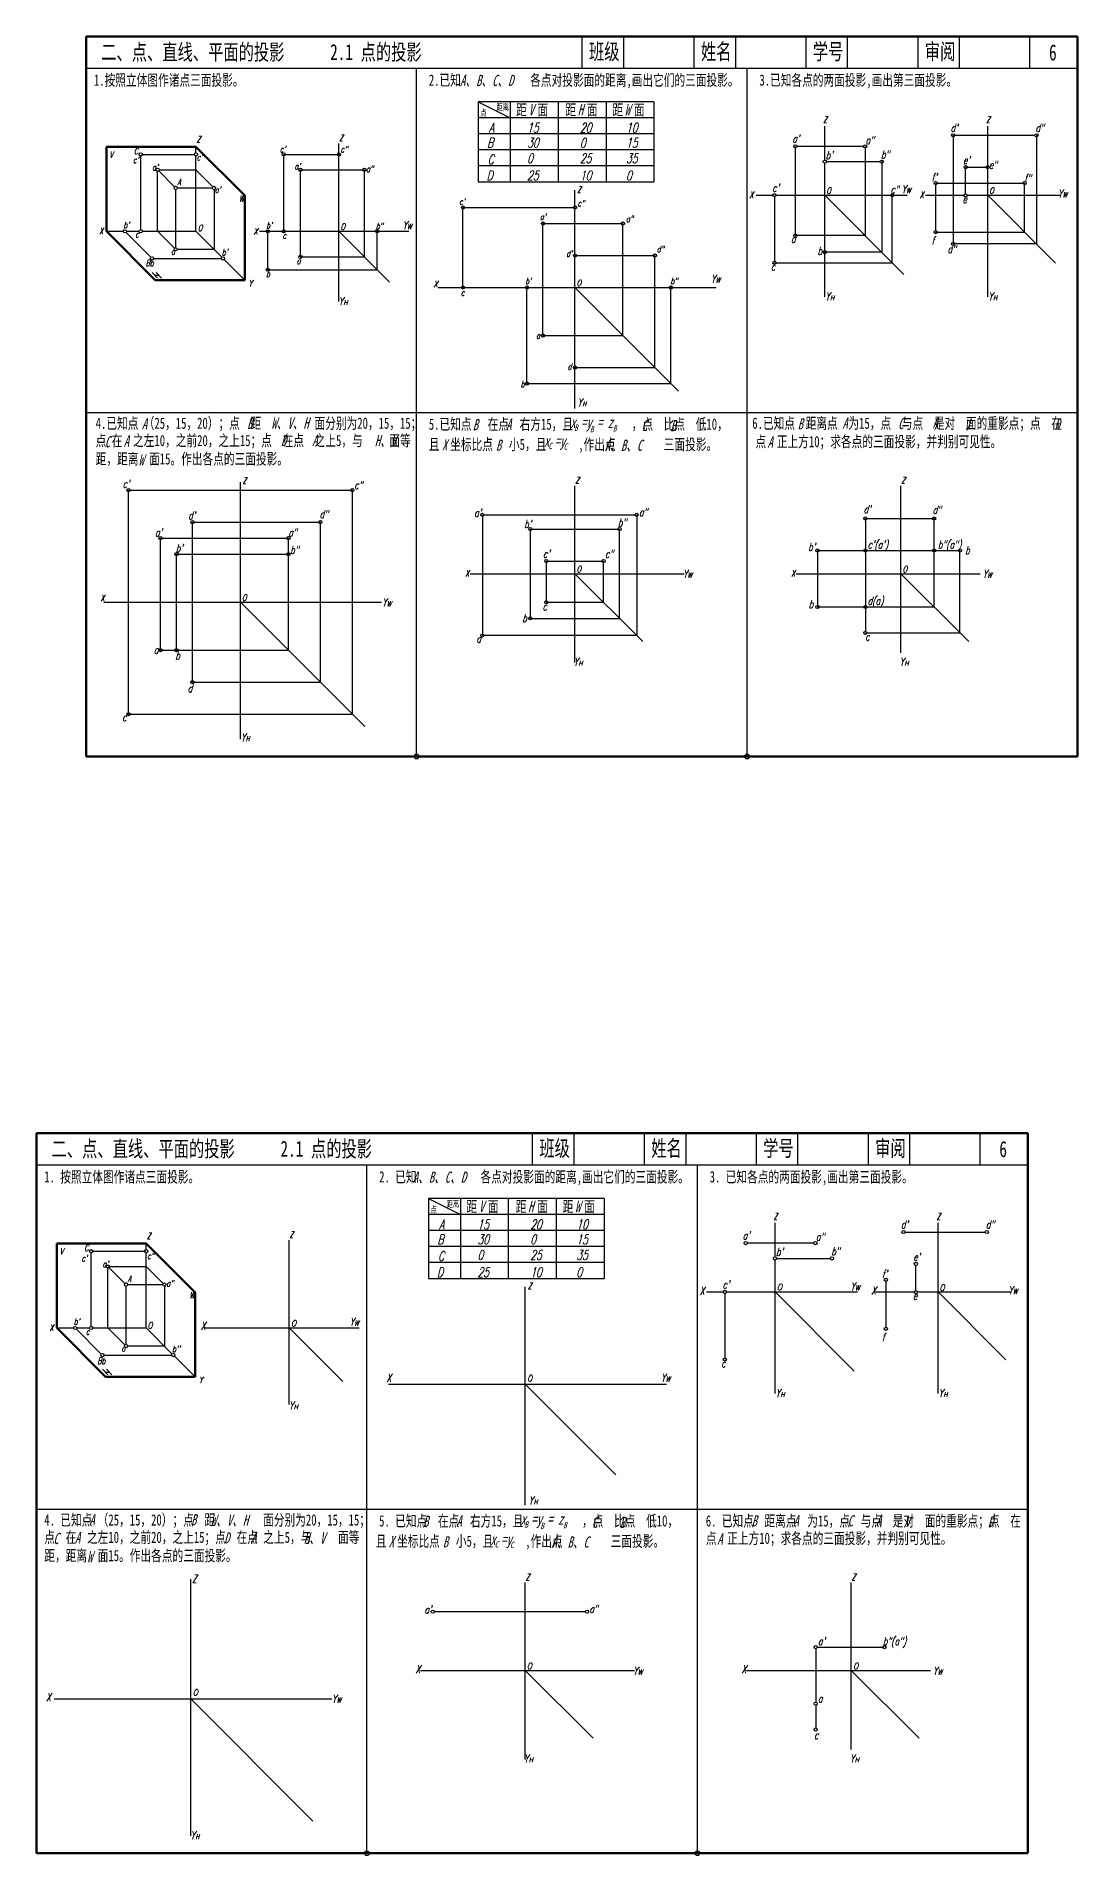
# Model space of a CAD drawing. Header units: millimetres. Extents: x -1022 to 1047, y 2161 to 2730.
# Drawn here: x -1022 to -697, y 2161 to 2730 of the extents above; entities that cross this region are included whole.
import ezdxf

# ---------------------------------------------------------------- set-up
doc = ezdxf.new("R2010")
doc.units = ezdxf.units.MM
doc.header["$PDMODE"] = 33
doc.header["$PDSIZE"] = 1.5
for name, color, linetype, lineweight in [('文字', 7, 'Continuous', 25), ('标注', 7, 'Continuous', 25), ('标题文字', 7, 'Continuous', 25), ('答案标注', 1, 'Continuous', 25), ('答案细实线', 1, 'Continuous', 25), ('粗实线', 7, 'Continuous', 50), ('细实线', 7, 'Continuous', 25)]:
    doc.layers.add(name, color=color, linetype=linetype, lineweight=lineweight)
doc.styles.add('style1', font='txt.shx', dxfattribs={"width": 0.7, "oblique": 15})
doc.styles.add('字母标注-2.5号', font='txt.shx', dxfattribs={"width": 0.7, "oblique": 15, "height": 2.5})
doc.styles.add('标题字母', font='SIMFANG.TTF', dxfattribs={"width": 0.7, "oblique": 15, "height": 3.5})
doc.styles.add('标题汉字1-5号', font='SimSun.ttf', dxfattribs={"width": 0.7, "height": 5})
doc.styles.add('标题汉字2-3.5号', font='SimSun.ttf', dxfattribs={"width": 0.7, "height": 3.5})

msp = doc.modelspace()

# ---------------------------------------------------------------- linework, layer by layer
for p, q in [((-903.53, 2504.66), (-903.53, 2719.66)), ((-800.2, 2504.66), (-800.2, 2719.66)), ((-1006.87, 2612.16), (-696.87, 2612.16)), ((-919.06, 2161.99), (-919.06, 2376.99)), ((-815.73, 2161.99), (-815.73, 2376.99)), ((-1022.4, 2269.49), (-712.4, 2269.49))]:
    msp.add_line(p, q)
for p in [(-903.53, 2504.66), (-800.2, 2504.66), (-919.06, 2161.99), (-815.73, 2161.99)]:
    msp.add_point(p)
at = {"layer": '标注'}
for p, q in [((-829.31, 2689.24), (-884.31, 2689.24)), ((-844.85, 2346.56), (-899.85, 2346.56))]:
    msp.add_line(p, q, dxfattribs=at)
at = {"layer": '标题文字'}
for centre in [(-989.75, 2692.77), (-972.51, 2692.77), (-984.51, 2687.98), (-978.86, 2682.33), (-966.86, 2682.33), (-994.71, 2668.77), (-989.75, 2668.77), (-986.22, 2660.29), (-978.86, 2663.12), (-964.03, 2660.29), (-1005.28, 2350.1), (-988.05, 2350.1), (-1000.05, 2345.31), (-994.39, 2339.66), (-982.39, 2339.66), (-1010.24, 2326.1), (-1005.28, 2326.1), (-994.39, 2320.44), (-1001.75, 2317.62), (-979.56, 2317.62)]:
    msp.add_circle(centre, 0.5, dxfattribs=at)
at = {"layer": '答案细实线'}
for p, q in [((-785.13, 2695.3), (-785.13, 2667.42)), ((-763.29, 2695.3), (-763.29, 2667.42)), ((-735.78, 2698.75), (-735.78, 2664.81)), ((-709.74, 2698.75), (-709.74, 2664.81)), ((-945.08, 2668.77), (-945.08, 2692.77)), ((-945.08, 2692.77), (-927.84, 2692.77)), ((-758.12, 2690.52), (-758.12, 2662.25)), ((-731.89, 2688.79), (-724.99, 2688.79)), ((-939.84, 2660.77), (-939.84, 2687.98)), ((-939.84, 2687.98), (-919.84, 2687.98)), ((-919.84, 2660.77), (-919.84, 2687.98)), ((-741.27, 2683.82), (-713.43, 2683.82)), ((-713.43, 2668.5), (-713.43, 2683.82)), ((-754.8, 2658.93), (-754.8, 2680.06)), ((-889.02, 2676.19), (-854.02, 2676.19)), ((-889.02, 2651.19), (-889.02, 2676.19)), ((-950.03, 2656.77), (-950.03, 2668.77)), ((-915.84, 2656.77), (-915.84, 2668.77)), ((-864.02, 2671.19), (-839.02, 2671.19)), ((-864.02, 2636.19), (-864.02, 2671.19)), ((-839.02, 2636.19), (-839.02, 2671.19)), ((-763.29, 2667.42), (-785.13, 2667.42)), ((-741.27, 2668.5), (-713.43, 2668.5)), ((-939.84, 2660.77), (-919.84, 2660.77)), ((-854.02, 2661.19), (-829.02, 2661.19)), ((-829.02, 2626.19), (-829.02, 2661.19)), ((-758.12, 2662.25), (-775.93, 2662.25)), ((-709.74, 2664.81), (-735.78, 2664.81)), ((-950.03, 2656.77), (-915.84, 2656.77)), ((-791.64, 2658.93), (-754.8, 2658.93)), ((-869.02, 2621.19), (-869.02, 2651.19)), ((-824.02, 2621.19), (-824.02, 2651.19)), ((-864.02, 2636.19), (-839.02, 2636.19)), ((-854.02, 2626.19), (-829.02, 2626.19)), ((-869.02, 2621.19), (-824.02, 2621.19)), ((-993.6, 2517.89), (-993.6, 2587.89)), ((-993.6, 2587.89), (-923.6, 2587.89)), ((-923.6, 2517.89), (-923.6, 2587.89)), ((-973.6, 2577.89), (-933.6, 2577.89)), ((-973.6, 2527.89), (-973.6, 2577.89)), ((-933.6, 2527.89), (-933.6, 2577.89)), ((-882.97, 2580.16), (-882.97, 2542.46)), ((-867.97, 2575.72), (-867.97, 2547.83)), ((-867.97, 2575.72), (-840.08, 2575.72)), ((-840.08, 2547.83), (-840.08, 2575.72)), ((-834.71, 2580.16), (-834.71, 2542.46)), ((-763.22, 2579.03), (-763.22, 2569.03)), ((-763.22, 2579.03), (-741.72, 2579.03)), ((-741.72, 2551.38), (-741.72, 2579.03)), ((-983.6, 2537.89), (-983.6, 2572.89)), ((-983.6, 2572.89), (-943.6, 2572.89)), ((-943.6, 2537.89), (-943.6, 2572.89)), ((-978.6, 2537.89), (-978.6, 2567.89)), ((-978.6, 2567.89), (-943.6, 2567.89)), ((-862.97, 2565.72), (-845.08, 2565.72)), ((-862.97, 2565.72), (-862.97, 2552.83)), ((-845.08, 2552.83), (-845.08, 2565.72)), ((-778.22, 2569.03), (-763.22, 2569.03)), ((-778.22, 2569.03), (-778.22, 2551.38)), ((-741.72, 2569.03), (-733.65, 2569.03)), ((-733.65, 2543.31), (-733.65, 2569.03)), ((-862.97, 2552.83), (-845.08, 2552.83)), ((-867.97, 2547.83), (-840.08, 2547.83)), ((-778.22, 2551.38), (-741.72, 2551.38)), ((-834.71, 2542.46), (-882.97, 2542.46)), ((-763.22, 2543.31), (-733.65, 2543.31)), ((-983.6, 2537.89), (-943.6, 2537.89)), ((-973.6, 2527.89), (-933.6, 2527.89)), ((-993.6, 2517.89), (-923.6, 2517.89))]:
    msp.add_line(p, q, dxfattribs=at)
for centre in [(-945.08, 2692.77), (-927.84, 2692.77), (-724.99, 2688.79), (-939.84, 2687.98), (-919.84, 2687.98), (-713.43, 2683.82), (-754.8, 2680.06), (-889.02, 2676.19), (-864.02, 2671.19), (-854.02, 2676.19), (-839.02, 2671.19), (-950.03, 2668.77), (-945.08, 2668.77), (-915.84, 2668.77), (-785.13, 2667.42), (-939.84, 2660.77), (-854.02, 2661.19), (-829.02, 2661.19), (-775.93, 2662.25), (-735.78, 2664.81), (-950.03, 2656.77), (-889.02, 2651.19), (-869.02, 2651.19), (-824.02, 2651.19), (-864.02, 2636.19), (-854.02, 2626.19), (-869.02, 2621.19), (-993.6, 2587.89), (-923.6, 2587.89), (-973.6, 2577.89), (-933.6, 2577.89), (-867.97, 2575.72), (-840.08, 2575.72), (-763.22, 2579.03), (-741.72, 2579.03), (-983.6, 2572.89), (-943.6, 2572.89), (-778.22, 2569.03), (-733.65, 2569.03), (-978.6, 2567.89), (-943.6, 2567.89), (-862.97, 2565.72), (-845.08, 2565.72), (-862.97, 2552.83), (-867.97, 2547.83), (-778.22, 2551.38), (-882.97, 2542.46), (-983.6, 2537.89), (-978.6, 2537.89), (-973.6, 2527.89), (-993.6, 2517.89)]:
    msp.add_circle(centre, 0.5, dxfattribs=at)
at = {"layer": '粗实线'}
for p, q in [((-1006.87, 2729.66), (-1006.87, 2504.66)), ((-696.87, 2729.66), (-1006.87, 2729.66)), ((-696.87, 2504.66), (-696.87, 2729.66)), ((-1000.51, 2695.17), (-1000.51, 2668.77)), ((-972.51, 2695.17), (-1000.51, 2695.17)), ((-957.24, 2679.9), (-972.51, 2695.17)), ((-957.24, 2653.5), (-957.24, 2679.9)), ((-1000.51, 2668.77), (-985.24, 2653.5)), ((-985.24, 2653.5), (-957.24, 2653.5)), ((-1006.87, 2504.66), (-696.87, 2504.66)), ((-1022.4, 2386.99), (-1022.4, 2161.99)), ((-712.4, 2386.99), (-1022.4, 2386.99)), ((-712.4, 2161.99), (-712.4, 2386.99)), ((-1016.05, 2352.5), (-1016.05, 2326.1)), ((-988.05, 2352.5), (-1016.05, 2352.5)), ((-972.77, 2337.23), (-988.05, 2352.5)), ((-972.77, 2310.83), (-972.77, 2337.23)), ((-1016.05, 2326.1), (-1000.77, 2310.83)), ((-1000.77, 2310.83), (-972.77, 2310.83)), ((-1022.4, 2161.99), (-712.4, 2161.99))]:
    msp.add_line(p, q, dxfattribs=at)
at = {"layer": '细实线'}
for p, q in [((-851.87, 2729.66), (-851.87, 2719.66)), ((-838.87, 2729.66), (-838.87, 2719.66)), ((-816.87, 2729.66), (-816.87, 2719.66)), ((-803.87, 2729.66), (-803.87, 2719.66)), ((-781.87, 2729.66), (-781.87, 2719.66)), ((-768.87, 2729.66), (-768.87, 2719.66)), ((-746.87, 2729.66), (-746.87, 2719.66)), ((-733.87, 2729.66), (-733.87, 2719.66)), ((-711.87, 2729.66), (-711.87, 2719.66)), ((-696.87, 2719.66), (-1006.87, 2719.66)), ((-829.31, 2709.24), (-884.31, 2709.24)), ((-884.31, 2709.24), (-884.31, 2684.24)), ((-884.31, 2709.24), (-874.31, 2704.24)), ((-874.31, 2709.24), (-874.31, 2684.24)), ((-859.31, 2709.24), (-859.31, 2684.24)), ((-844.31, 2709.24), (-844.31, 2684.24)), ((-829.31, 2709.24), (-829.31, 2684.24)), ((-829.31, 2704.24), (-884.31, 2704.24)), ((-775.93, 2691.02), (-775.93, 2701.63)), ((-724.99, 2648.3), (-724.99, 2701.63)), ((-972.51, 2693.27), (-972.51, 2695.17)), ((-927.84, 2646.81), (-927.84, 2696.21)), ((-829.31, 2699.24), (-884.31, 2699.24)), ((-763.79, 2695.3), (-784.63, 2695.3)), ((-735.28, 2698.75), (-710.24, 2698.75)), ((-989.75, 2669.27), (-989.75, 2692.27)), ((-989.25, 2692.77), (-973.01, 2692.77)), ((-972.51, 2668.77), (-972.51, 2692.27)), ((-829.31, 2694.24), (-884.31, 2694.24)), ((-775.93, 2648.3), (-775.93, 2690.02)), ((-775.43, 2690.52), (-758.62, 2690.52)), ((-984.51, 2668.77), (-984.51, 2687.48)), ((-984.16, 2687.63), (-979.21, 2682.68)), ((-984.01, 2687.98), (-972.51, 2687.98)), ((-972.51, 2687.98), (-967.21, 2682.68)), ((-884.31, 2684.24), (-829.31, 2684.24)), ((-741.27, 2683.32), (-741.27, 2669)), ((-731.89, 2680.45), (-731.89, 2688.29)), ((-978.86, 2681.83), (-978.86, 2663.62)), ((-978.36, 2682.33), (-967.36, 2682.33)), ((-966.86, 2681.83), (-966.86, 2663.12)), ((-854.02, 2613.41), (-854.02, 2681.63)), ((-797.41, 2680.06), (-792.14, 2680.06)), ((-791.64, 2679.56), (-791.64, 2659.43)), ((-791.14, 2680.06), (-750.19, 2680.06)), ((-775.93, 2680.06), (-751.18, 2655.31)), ((-744.47, 2680.06), (-732.39, 2680.06)), ((-731.41, 2680.06), (-702.25, 2680.06)), ((-724.99, 2680.06), (-703.77, 2658.84)), ((-1000.51, 2668.77), (-995.21, 2668.77)), ((-994.35, 2668.42), (-986.57, 2660.64)), ((-994.21, 2668.77), (-990.25, 2668.77)), ((-989.25, 2668.77), (-972.51, 2668.77)), ((-979.21, 2663.47), (-984.51, 2668.77)), ((-964.38, 2660.64), (-972.51, 2668.77)), ((-952.69, 2668.77), (-905.99, 2668.77)), ((-927.84, 2668.77), (-911.97, 2652.91)), ((-985.72, 2660.29), (-964.53, 2660.29)), ((-966.86, 2663.12), (-978.36, 2663.12)), ((-984.5, 2654.16), (-986.2, 2655.86)), ((-984.5, 2654.16), (-986.2, 2655.86)), ((-985.35, 2655.01), (-984.14, 2655.01)), ((-983.29, 2654.16), (-984.99, 2655.86)), ((-957.24, 2653.5), (-963.67, 2659.93)), ((-896.74, 2651.19), (-809.88, 2651.19)), ((-854.02, 2651.19), (-821.6, 2618.76)), ((-958.6, 2510.11), (-958.6, 2590.33)), ((-854.02, 2533.99), (-854.02, 2589.21)), ((-752.11, 2537.07), (-752.11, 2589.21)), ((-882.47, 2580.16), (-835.21, 2580.16)), ((-763.22, 2569.03), (-741.72, 2569.03)), ((-763.22, 2569.03), (-763.22, 2551.88)), ((-886.74, 2561.77), (-819.88, 2561.77)), ((-854.02, 2561.77), (-832.81, 2540.56)), ((-784.83, 2561.77), (-727.38, 2561.77)), ((-752.11, 2561.77), (-730.9, 2540.56)), ((-1001.32, 2552.89), (-914.46, 2552.89)), ((-958.6, 2552.89), (-919.71, 2514)), ((-763.22, 2550.88), (-763.22, 2543.81)), ((-867.4, 2386.99), (-867.4, 2376.99)), ((-854.4, 2386.99), (-854.4, 2376.99)), ((-832.4, 2386.99), (-832.4, 2376.99)), ((-819.4, 2386.99), (-819.4, 2376.99)), ((-797.4, 2386.99), (-797.4, 2376.99)), ((-784.4, 2386.99), (-784.4, 2376.99)), ((-762.4, 2386.99), (-762.4, 2376.99)), ((-749.4, 2386.99), (-749.4, 2376.99)), ((-727.4, 2386.99), (-727.4, 2376.99)), ((-712.4, 2376.99), (-1022.4, 2376.99)), ((-844.85, 2366.56), (-899.85, 2366.56)), ((-899.85, 2366.56), (-899.85, 2341.56)), ((-899.85, 2366.56), (-889.85, 2361.56)), ((-889.85, 2366.56), (-889.85, 2341.56)), ((-874.85, 2366.56), (-874.85, 2341.56)), ((-859.85, 2366.56), (-859.85, 2341.56)), ((-844.85, 2366.56), (-844.85, 2341.56)), ((-844.85, 2361.56), (-899.85, 2361.56)), ((-791.46, 2348.34), (-791.46, 2358.96)), ((-740.52, 2305.63), (-740.52, 2358.96)), ((-943.37, 2302.14), (-943.37, 2353.54)), ((-844.85, 2356.56), (-899.85, 2356.56)), ((-750.81, 2356.08), (-725.77, 2356.08)), ((-1005.28, 2326.6), (-1005.28, 2349.6)), ((-1004.78, 2350.1), (-988.55, 2350.1)), ((-988.05, 2350.6), (-988.05, 2352.5)), ((-988.05, 2326.1), (-988.05, 2349.6)), ((-844.85, 2351.56), (-899.85, 2351.56)), ((-779.33, 2352.63), (-800.16, 2352.63)), ((-790.96, 2347.84), (-774.16, 2347.84)), ((-1000.05, 2326.1), (-1000.05, 2344.81)), ((-999.69, 2344.96), (-994.74, 2340.01)), ((-999.55, 2345.31), (-988.05, 2345.31)), ((-988.05, 2345.31), (-982.74, 2340.01)), ((-791.46, 2305.63), (-791.46, 2347.34)), ((-747.42, 2337.78), (-747.42, 2345.62)), ((-994.39, 2339.16), (-994.39, 2320.94)), ((-993.89, 2339.66), (-982.89, 2339.66)), ((-982.39, 2339.16), (-982.39, 2320.44)), ((-899.85, 2341.56), (-844.85, 2341.56)), ((-869.56, 2270.73), (-869.56, 2338.96)), ((-812.94, 2337.38), (-807.67, 2337.38)), ((-807.17, 2336.88), (-807.17, 2316.75)), ((-806.67, 2337.38), (-765.72, 2337.38)), ((-791.46, 2337.38), (-766.71, 2312.64)), ((-760, 2337.38), (-747.92, 2337.38)), ((-756.8, 2340.64), (-756.8, 2326.33)), ((-746.94, 2337.38), (-717.78, 2337.38)), ((-740.52, 2337.38), (-719.31, 2316.17)), ((-1016.05, 2326.1), (-1010.74, 2326.1)), ((-1009.88, 2325.75), (-1002.11, 2317.97)), ((-1009.74, 2326.1), (-1005.78, 2326.1)), ((-1004.78, 2326.1), (-988.05, 2326.1)), ((-994.74, 2320.8), (-1000.05, 2326.1)), ((-979.91, 2317.97), (-988.05, 2326.1)), ((-969.77, 2326.1), (-921.52, 2326.1)), ((-943.37, 2326.1), (-926.63, 2309.37)), ((-982.39, 2320.44), (-993.89, 2320.44)), ((-1001.25, 2317.62), (-980.06, 2317.62)), ((-972.77, 2310.83), (-979.21, 2317.26)), ((-1000.03, 2311.49), (-1001.73, 2313.19)), ((-1000.03, 2311.49), (-1001.73, 2313.19)), ((-1000.88, 2312.34), (-999.67, 2312.34)), ((-998.82, 2311.49), (-1000.52, 2313.19)), ((-912.27, 2308.51), (-825.41, 2308.51)), ((-869.56, 2308.51), (-841.27, 2280.23)), ((-974.14, 2167.44), (-974.14, 2247.66)), ((-869.56, 2191.32), (-869.56, 2246.54)), ((-767.65, 2194.4), (-767.65, 2246.54)), ((-898, 2237.48), (-850.74, 2237.48)), ((-778.75, 2225.86), (-778.75, 2209.21)), ((-778.25, 2226.36), (-757.75, 2226.36)), ((-902.27, 2219.1), (-835.41, 2219.1)), ((-869.56, 2219.1), (-848.34, 2197.89)), ((-800.36, 2219.1), (-742.91, 2219.1)), ((-767.65, 2219.1), (-746.43, 2197.89)), ((-1016.85, 2210.22), (-929.99, 2210.22)), ((-974.14, 2210.22), (-935.95, 2172.03)), ((-778.75, 2208.21), (-778.75, 2201.14))]:
    msp.add_line(p, q, dxfattribs=at)
for centre in [(-785.13, 2695.3), (-763.29, 2695.3), (-735.78, 2698.75), (-709.74, 2698.75), (-775.93, 2690.52), (-758.12, 2690.52), (-731.89, 2688.79), (-741.27, 2683.82), (-791.64, 2680.06), (-731.9, 2679.95), (-741.27, 2668.5), (-791.64, 2658.93), (-882.97, 2580.16), (-834.71, 2580.16), (-763.22, 2569.03), (-741.72, 2569.03), (-763.22, 2551.38), (-763.22, 2543.31), (-751.31, 2356.08), (-725.27, 2356.08), (-800.66, 2352.63), (-791.46, 2347.84), (-778.83, 2352.63), (-773.66, 2347.84), (-747.42, 2346.12), (-807.17, 2337.38), (-756.8, 2341.14), (-747.43, 2337.28), (-756.8, 2325.83), (-807.17, 2316.25), (-898.5, 2237.48), (-850.24, 2237.48), (-778.75, 2226.36), (-757.25, 2226.36), (-778.75, 2208.71), (-778.75, 2200.64)]:
    msp.add_circle(centre, 0.5, dxfattribs=at)

# ---------------------------------------------------------------- texts
at = {"layer": '文字', "style": '标题汉字2-3.5号', "width": 0.7}
for s, p in [('点', (-883.62, 2704.75)), ('距离', (-878.6, 2706.51)), ('距离', (-894.13, 2363.84)), ('点', (-899.15, 2362.08))]:
    msp.add_text(s, height=2, dxfattribs=at).set_placement(p)
at = {"layer": '标注', "oblique": 15, "width": 0.7}
for s, height, style, p in [('A', 3, 'style1', (-880.95, 2699.62)), ('15', 3, 'style1', (-868.97, 2699.62)), ('20', 3, 'style1', (-852.47, 2699.62)), ('10', 3, 'style1', (-838.06, 2699.62)), ('Z', 2, '字母标注-2.5号', (-776.42, 2702.6)), ("d'", 2.5, '字母标注-2.5号', (-736.59, 2699.83)), ('Z', 2, '字母标注-2.5号', (-725.48, 2702.6)), ('d"', 2.5, '字母标注-2.5号', (-710.06, 2699.83)), ('Z', 2, '字母标注-2.5号', (-972.33, 2696.53)), ('Z', 2, '字母标注-2.5号', (-927.74, 2696.91)), ('B', 3, 'style1', (-881.48, 2694.93)), ('30', 3, 'style1', (-868.97, 2694.93)), ('0', 3, 'style1', (-852.47, 2694.93)), ('15', 3, 'style1', (-838.06, 2694.93)), ("a'", 2.5, '字母标注-2.5号', (-786.04, 2696.46)), ('a"', 2.5, '字母标注-2.5号', (-763.18, 2696.02)), ("c'", 2, '字母标注-2.5号', (-992.21, 2690.07)), ("a'", 2, '字母标注-2.5号', (-986.2, 2687.78)), ("c'", 2, 'style1', (-972.27, 2690.89)), ('C', 3, 'style1', (-881.3, 2689.73)), ('0', 3, 'style1', (-868.97, 2690.07)), ('25', 3, 'style1', (-852.47, 2690.07)), ('35', 3, 'style1', (-838.06, 2690.07)), ("b'", 2.5, '字母标注-2.5号', (-775.64, 2691.33)), ('b"', 2.5, '字母标注-2.5号', (-758.34, 2691.47)), ("e'", 2.5, '字母标注-2.5号', (-732.7, 2689.72)), ('A', 2, '字母标注-2.5号', (-978.38, 2683.13)), ('D', 3, 'style1', (-881.65, 2684.69)), ('25', 3, 'style1', (-868.97, 2684.69)), ('10', 3, 'style1', (-852.47, 2684.69)), ('0', 3, 'style1', (-838.06, 2684.69)), ("c'", 2.5, '字母标注-2.5号', (-792.34, 2681.07)), ('Yw', 2.5, 'style1', (-751.91, 2680.69)), ("f'", 2.5, '字母标注-2.5号', (-742.52, 2684.44)), ("a'", 2, 'style1', (-966.64, 2680.73)), ('Z', 2, '字母标注-2.5号', (-853.34, 2680.8)), ('X', 2, '字母标注-2.5号', (-799.49, 2679.15)), ('O', 2, '字母标注-2.5号', (-775.42, 2680.48)), ('X', 2, '字母标注-2.5号', (-746.24, 2679.15)), ('e', 2.5, '字母标注-2.5号', (-732.84, 2677.56)), ('O', 2, '字母标注-2.5号', (-724.48, 2680.48)), ('Yw', 2.5, 'style1', (-703.04, 2679.31)), ("b'", 2, 'style1', (-995.18, 2669.76)), ('Yw', 2.5, 'style1', (-907.93, 2669.42)), ('c', 2, 'style1', (-991.45, 2666.87)), ('X', 2, '字母标注-2.5号', (-954.48, 2667.73)), ('O', 2, '字母标注-2.5号', (-927.33, 2669.19)), ('f', 2.5, '字母标注-2.5号', (-742.52, 2664.66)), ('a', 2, 'style1', (-980.29, 2661.43)), ("b'", 2, 'style1', (-964.43, 2661.24)), ('B', 2, 'style1', (-988.25, 2657.87)), ('b', 2, 'style1', (-986.94, 2657.85)), ('Yw', 2.5, 'style1', (-811.5, 2652.64)), ('c', 2.5, '字母标注-2.5号', (-792.78, 2656.46)), ('X', 2, '字母标注-2.5号', (-898.21, 2651.31)), ('O', 2, '字母标注-2.5号', (-853.51, 2651.61)), ('Y', 2.5, 'style1', (-775.75, 2647.15)), ('Y', 2.5, 'style1', (-724.81, 2647.15)), ('Y', 2.5, 'style1', (-927.91, 2645.67)), ('H', 1.5, 'style1', (-926.35, 2645.74)), ('H', 1.5, 'style1', (-774.2, 2647.23)), ('H', 1.5, 'style1', (-723.26, 2647.23)), ('Y', 2.5, 'style1', (-853.24, 2614.02)), ('H', 1.5, 'style1', (-851.68, 2614.1)), ('x =y = z', 3.5, '标题字母', (-855.46, 2607.28)), ('x =y', 3.5, '标题字母', (-863.69, 2601.47)), ('B', 2, '标题字母', (-854.24, 2606.41)), ('B', 2, '标题字母', (-849.32, 2605.93)), ('B', 2, '标题字母', (-842.15, 2606.2)), ('C', 2, '标题字母', (-862.33, 2600.71)), ('C', 2, '标题字母', (-857.54, 2600.53)), ('Z', 2, '字母标注-2.5号', (-957.96, 2589.88)), ('Z', 2, '字母标注-2.5号', (-853.93, 2589.91)), ('Z', 2, '字母标注-2.5号', (-752.02, 2589.91)), ('O', 2, '字母标注-2.5号', (-853.51, 2562.19)), ('O', 2, '字母标注-2.5号', (-751.6, 2562.19)), ('X', 2, '字母标注-2.5号', (-888.34, 2560.87)), ('Yw', 2.5, 'style1', (-820.29, 2560.44)), ('X', 2, '字母标注-2.5号', (-786.43, 2560.87)), ('Yw', 2.5, 'style1', (-726.56, 2560.44)), ('X', 2, '字母标注-2.5号', (-1002.35, 2553.15)), ('O', 2, '字母标注-2.5号', (-958.09, 2553.31)), ('Yw', 2.5, 'style1', (-914.32, 2551.55)), ('Y', 2.5, 'style1', (-854.43, 2532.99)), ('Y', 2.5, 'style1', (-752.52, 2532.99)), ('H', 1.5, 'style1', (-852.88, 2533.07)), ('H', 1.5, 'style1', (-750.97, 2533.07)), ('Y', 2.5, 'style1', (-958.47, 2509.39)), ('H', 1.5, 'style1', (-956.92, 2509.47)), ('A', 3, 'style1', (-896.49, 2356.95)), ('15', 3, 'style1', (-884.5, 2356.95)), ('20', 3, 'style1', (-868, 2356.95)), ('10', 3, 'style1', (-853.59, 2356.95)), ('Z', 2, '字母标注-2.5号', (-791.95, 2359.93)), ("d'", 2.5, '字母标注-2.5号', (-752.12, 2357.15)), ('Z', 2, '字母标注-2.5号', (-741.01, 2359.93)), ('d"', 2.5, '字母标注-2.5号', (-725.59, 2357.15)), ('Z', 2, '字母标注-2.5号', (-987.86, 2353.86)), ('Z', 2, '字母标注-2.5号', (-943.27, 2354.24)), ('B', 3, 'style1', (-897.01, 2352.26)), ('30', 3, 'style1', (-884.5, 2352.26)), ('0', 3, 'style1', (-868, 2352.26)), ('15', 3, 'style1', (-853.59, 2352.26)), ("a'", 2.5, '字母标注-2.5号', (-801.57, 2353.78)), ('a"', 2.5, '字母标注-2.5号', (-778.71, 2353.34)), ("c'", 2, '字母标注-2.5号', (-1008.3, 2346.91)), ('c"', 2, 'style1', (-987.78, 2347.63)), ('C', 3, 'style1', (-896.83, 2347.06)), ('0', 3, 'style1', (-884.5, 2347.4)), ('25', 3, 'style1', (-868, 2347.4)), ('35', 3, 'style1', (-853.59, 2347.4)), ("b'", 2.5, '字母标注-2.5号', (-791.17, 2348.66)), ('b"', 2.5, '字母标注-2.5号', (-773.87, 2348.8)), ("e'", 2.5, '字母标注-2.5号', (-748.23, 2347.04)), ("a'", 2, '字母标注-2.5号', (-1001.73, 2345.11)), ('A', 2, '字母标注-2.5号', (-993.91, 2340.46)), ('D', 3, 'style1', (-897.18, 2342.02)), ('25', 3, 'style1', (-884.5, 2342.02)), ('10', 3, 'style1', (-868, 2342.02)), ('0', 3, 'style1', (-853.59, 2342.02)), ("f'", 2.5, '字母标注-2.5号', (-758.05, 2341.77)), ('a"', 2, 'style1', (-981.77, 2339.04)), ('Z', 2, '字母标注-2.5号', (-868.75, 2338.19)), ('X', 2.5, 'style1', (-815.02, 2336.48)), ("c'", 2.5, '字母标注-2.5号', (-807.87, 2338.4)), ('o', 3, 'style1', (-790.94, 2337.91)), ('Yw', 2.5, 'style1', (-767.9, 2337.83)), ('X', 2.5, 'style1', (-761.42, 2336.55)), ('e', 2.5, '字母标注-2.5号', (-748.38, 2334.88)), ('o', 3, 'style1', (-740.15, 2337.72)), ('Yw', 2.5, 'style1', (-718.57, 2336.64)), ("b'", 2, 'style1', (-1010.72, 2327.09)), ('c', 2, 'style1', (-1006.9, 2323.95)), ('o', 3, 'style1', (-987.75, 2325.95)), ('X', 2.5, 'style1', (-971.03, 2325.55)), ('o', 3, 'style1', (-942.86, 2326.52)), ('Yw', 2.5, 'style1', (-924.46, 2326.75)), ('a', 2, 'style1', (-995.82, 2318.76)), ("b''", 2, 'style1', (-979.96, 2318.57)), ('f', 2.5, '字母标注-2.5号', (-758.05, 2321.99)), ('B', 2, 'style1', (-1003.36, 2314.84)), ('b', 2, 'style1', (-1002.04, 2314.82)), ('c', 2.5, '字母标注-2.5号', (-808.31, 2313.79)), ('X', 2.5, 'style1', (-912.98, 2309.27)), ('o', 3, 'style1', (-869.03, 2309.41)), ('Yw', 2.5, 'style1', (-827.12, 2309.29)), ('Y', 2.5, 'style1', (-943.44, 2300.62)), ('H', 1.5, 'style1', (-941.89, 2300.7)), ('Y', 2.5, 'style1', (-791.28, 2304.48)), ('H', 1.5, 'style1', (-789.73, 2304.56)), ('Y', 2.5, 'style1', (-740.34, 2304.48)), ('H', 1.5, 'style1', (-738.79, 2304.56)), ('Y', 2.5, 'style1', (-868.48, 2270.95)), ('H', 1.5, 'style1', (-866.93, 2271.02)), ('x =y = z', 3.5, '标题字母', (-870.99, 2264.61)), ('B', 2, '标题字母', (-869.77, 2263.73)), ('B', 2, '标题字母', (-864.85, 2263.26)), ('B', 2, '标题字母', (-857.69, 2263.53)), ('x =y', 3.5, '标题字母', (-880.46, 2258.28)), ('C', 2, '标题字母', (-879.1, 2257.51)), ('C', 2, '标题字母', (-874.31, 2257.34)), ('Z', 2.5, 'style1', (-973.71, 2246.46)), ('Z', 2, '字母标注-2.5号', (-869.46, 2247.24)), ('Z', 2, '字母标注-2.5号', (-767.55, 2247.24)), ('X', 2.5, 'style1', (-903.87, 2218.2)), ('o', 3, 'style1', (-869.14, 2219.5)), ('Yw', 2.5, 'style1', (-835.82, 2217.77)), ('X', 2.5, 'style1', (-801.96, 2218.2)), ('o', 3, 'style1', (-767.13, 2219.5)), ('Yw', 2.5, 'style1', (-742.09, 2217.77)), ('X', 2.5, 'style1', (-1019.38, 2209.48)), ('o', 3, 'style1', (-973.56, 2211.22)), ('Yw', 2.5, 'style1', (-930.01, 2209.02)), ('Y', 2.5, 'style1', (-869.97, 2190.32)), ('H', 1.5, 'style1', (-868.41, 2190.4)), ('Y', 2.5, 'style1', (-768.06, 2190.32)), ('H', 1.5, 'style1', (-766.5, 2190.4)), ('Y', 2.5, 'style1', (-974.21, 2166.34)), ('H', 1.5, 'style1', (-972.66, 2166.42))]:
    msp.add_text(s, height=height, dxfattribs=dict(at, style=style)).set_placement(p)
at = {"layer": '标题文字', "width": 0.7}
for s, height, style, p in [('二、点、直线、平面的投影      2.1 点的投影', 5, '标题汉字1-5号', (-1002.13, 2722.26)), ('班级', 5, '标题汉字1-5号', (-849.64, 2722.43)), ('姓名', 5, '标题汉字1-5号', (-814.64, 2722.43)), ('学号', 5, '标题汉字1-5号', (-779.64, 2722.43)), ('审阅', 5, '标题汉字1-5号', (-744.64, 2722.43)), ('6', 5, '标题汉字1-5号', (-705.81, 2722.16)), ('1.按照立体图作诸点三面投影。', 3.5, '标题汉字2-3.5号', (-1004.4, 2714.26)), ('2.已知             各点对投影面的距离,画出它们的三面投影。', 3.5, '标题汉字2-3.5号', (-899.7, 2714.26)), ('3.已知各点的两面投影,画出第三面投影。', 3.5, '标题汉字2-3.5号', (-796.36, 2714.26)), ('距  面', 3.5, '标题汉字2-3.5号', (-872.39, 2704.97)), ('距  面', 3.5, '标题汉字2-3.5号', (-856.98, 2704.97)), ('距  面', 3.5, '标题汉字2-3.5号', (-842.3, 2704.97)), ('4.已知点 （25，15，20）；点  距          面分别为20，15，15；', 3.5, '标题汉字2-3.5号', (-1003.86, 2607.05)), ('5.已知点   在点  右方15，且           ，点  比点  低10，', 3.5, '标题汉字2-3.5号', (-899.7, 2606.76)), ('6.已知点  距离点  为15，点  与点  是对  面的重影点；点  在', 3.5, '标题汉字2-3.5号', (-798.58, 2607.05)), ('点 在  之左10，之前20，之上15；点  在点  之上5，与     面等', 3.5, '标题汉字2-3.5号', (-1003.86, 2601.63)), ('且  坐标比点   小5，且      ,作出点         三面投影。', 3.5, '标题汉字2-3.5号', (-899.7, 2600.43)), ('点  正上方10；求各点的三面投影，并判别可见性。', 3.5, '标题汉字2-3.5号', (-797.58, 2601.31)), ('距，距离  面15。作出各点的三面投影。', 3.5, '标题汉字2-3.5号', (-1003.86, 2595.91)), ('二、点、直线、平面的投影      2.1 点的投影', 5, '标题汉字1-5号', (-1017.66, 2379.59)), ('班级', 5, '标题汉字1-5号', (-865.17, 2379.75)), ('姓名', 5, '标题汉字1-5号', (-830.17, 2379.75)), ('学号', 5, '标题汉字1-5号', (-795.17, 2379.75)), ('审阅', 5, '标题汉字1-5号', (-760.17, 2379.75)), ('6', 5, '标题汉字1-5号', (-721.34, 2379.49)), ('1. 按照立体图作诸点三面投影。', 3.5, '标题汉字2-3.5号', (-1019.94, 2371.58)), ('2. 已知            各点对投影面的距离,画出它们的三面投影。', 3.5, '标题汉字2-3.5号', (-915.23, 2371.58)), ('3. 已知各点的两面投影,画出第三面投影。', 3.5, '标题汉字2-3.5号', (-811.89, 2371.58)), ('距  面', 3.5, '标题汉字2-3.5号', (-887.92, 2362.3)), ('距  面', 3.5, '标题汉字2-3.5号', (-872.52, 2362.3)), ('距  面', 3.5, '标题汉字2-3.5号', (-857.84, 2362.3)), ('4. 已知点 （25，15，20）；点  距         面分别为20，15，15；', 3.5, '标题汉字2-3.5号', (-1019.92, 2264.38)), ('5. 已知点  在点  右方15，且           ，点  比点  低10，', 3.5, '标题汉字2-3.5号', (-915.23, 2264.08)), ('6. 已知点  距离点  为15，点  与点  是对  面的重影点；点  在', 3.5, '标题汉字2-3.5号', (-813.11, 2264.08)), ('点  在  之左10，之前20，之上15；点  在点 之上5，与     面等', 3.5, '标题汉字2-3.5号', (-1019.92, 2258.96)), ('点  正上方10；求各点的三面投影，并判别可见性。', 3.5, '标题汉字2-3.5号', (-813.11, 2258.64)), ('距，距离  面15。作出各点的三面投影。', 3.5, '标题汉字2-3.5号', (-1019.92, 2253.24)), ('且  坐标比点   小5，且      ,作出点         三面投影。', 3.5, '标题汉字2-3.5号', (-916.29, 2257.75))]:
    msp.add_text(s, height=height, dxfattribs=dict(at, style=style)).set_placement(p)
at = {"layer": '答案标注', "oblique": 15, "width": 0.7}
for s, height, style, p in [("c'", 2, 'style1', (-946.27, 2693.41)), ('c"', 2, 'style1', (-927.3, 2693.41)), ("a'", 2, 'style1', (-941.72, 2688.09)), ('a"', 2, 'style1', (-919.29, 2687.27)), ('e"', 2.5, '字母标注-2.5号', (-724.61, 2688.28)), ('c"', 2.5, '字母标注-2.5号', (-755.32, 2680.61)), ('f"', 2.5, '字母标注-2.5号', (-713.57, 2684.15)), ("c'", 2, 'style1', (-890.25, 2677.05)), ('c"', 2, 'style1', (-853.22, 2676.49)), ("b'", 2, 'style1', (-950.53, 2669.64)), ("a'", 2, 'style1', (-864.96, 2672.3)), ('a"', 2, 'style1', (-838.07, 2671.65)), ('c', 2, 'style1', (-945.44, 2666.46)), ('b"', 2, 'style1', (-916.27, 2669.45)), ('a', 2.5, '字母标注-2.5号', (-786.47, 2665.18)), ("d'", 2, 'style1', (-856.73, 2660.79)), ('d"', 2, 'style1', (-828.4, 2662.19)), ('b', 2.5, '字母标注-2.5号', (-778.19, 2661.39)), ('d"', 2.5, '字母标注-2.5号', (-737.55, 2661.9)), ('b', 2, 'style1', (-950.6, 2654.45)), ('a', 2, 'style1', (-941.03, 2658.52)), ('c', 2, 'style1', (-889.68, 2648.6)), ("b'", 2, 'style1', (-869.56, 2652.26)), ('b"', 2, 'style1', (-824.18, 2652.26)), ('a', 2, 'style1', (-866.17, 2635.18)), ('d', 2, 'style1', (-856.31, 2625.48)), ('b', 2, 'style1', (-871.03, 2620.01)), ("c'", 2.5, '字母标注-2.5号', (-995.41, 2588.6)), ('c"', 2.5, '字母标注-2.5号', (-923, 2588.24)), ("d'", 2.5, '字母标注-2.5号', (-974.93, 2578.74)), ('d"', 2.5, '字母标注-2.5号', (-933.87, 2579.1)), ("d'", 2.5, '字母标注-2.5号', (-763.77, 2580.65)), ('d"', 2.5, '字母标注-2.5号', (-742.21, 2580.49)), ("a'", 2.5, '字母标注-2.5号', (-985.3, 2573.43)), ('a"', 2.5, '字母标注-2.5号', (-943.62, 2573.42)), ("b'", 2.5, '字母标注-2.5号', (-978.83, 2568.52)), ('b"', 2.5, '字母标注-2.5号', (-943.04, 2568.01)), ("b'", 2.5, '字母标注-2.5号', (-781.1, 2568.94)), ('b', 2.5, '字母标注-2.5号', (-732.06, 2567.85)), ('b', 2.5, '字母标注-2.5号', (-780.95, 2551)), ('a', 2.5, '字母标注-2.5号', (-985.69, 2536.76)), ('b', 2.5, '字母标注-2.5号', (-978.96, 2534.95)), ('d', 2.5, '字母标注-2.5号', (-975.11, 2524.7)), ('c', 2.5, '字母标注-2.5号', (-995.59, 2515.69))]:
    msp.add_text(s, height=height, dxfattribs=dict(at, style=style)).set_placement(p)
at = {"layer": '答案细实线', "style": '字母标注-2.5号', "oblique": 15, "width": 0.7}
for s, p in [("b'", (-869.89, 2576.06)), ('b"', (-840.59, 2576.54)), ("c'", (-864.02, 2566.7)), ('c"', (-844.62, 2566.7)), ('b', (-870.48, 2546.68)), ('c', (-864.15, 2550.29)), ('a', (-884.83, 2540.22))]:
    msp.add_text(s, height=2.5, dxfattribs=at).set_placement(p)
at = {"layer": '细实线', "oblique": 15, "width": 0.7}
for s, height, style, p in [('A、B、C、D', 3.5, '标题字母', (-889.96, 2714.15)), ('V', 3.5, '标题字母', (-868.54, 2705.02)), ('H', 3.5, '标题字母', (-853.14, 2705.02)), ('W', 3.5, '标题字母', (-838.46, 2705.02)), ('C', 2, 'style1', (-991.88, 2692.83)), ('V', 2, '字母标注-2.5号', (-999.63, 2691.73)), ('W', 2, 'style1', (-959.06, 2677.94)), ('X', 2, '字母标注-2.5号', (-1002.77, 2667.83)), ('O', 2, '字母标注-2.5号', (-971.92, 2668.81)), ('Y', 2, '字母标注-2.5号', (-956.06, 2651.53)), ('A', 3.5, '标题字母', (-989.44, 2606.87)), ('B', 3.5, '标题字母', (-956.53, 2607.01)), ('W、V、H', 3.5, '标题字母', (-948.94, 2607.09)), ('B', 3.5, '标题字母', (-885.98, 2606.6)), ('A', 3.5, '标题字母', (-875.57, 2606.7)), ('C', 3.5, '标题字母', (-833.19, 2606.36)), ('B', 3.5, '标题字母', (-824.17, 2606.27)), ('B', 3.5, '标题字母', (-784.41, 2606.84)), ('A', 3.5, '标题字母', (-770.44, 2607.05)), ('C', 3.5, '标题字母', (-753.01, 2606.94)), ('A', 3.5, '标题字母', (-742.2, 2607.15)), ('V', 3.5, '标题字母', (-732.33, 2606.52)), ('D', 3.5, '标题字母', (-704.05, 2606.74)), ('C', 3.5, '标题字母', (-1001, 2601.25)), ('A', 3.5, '标题字母', (-995.08, 2601.49)), ('D', 3.5, '标题字母', (-945.92, 2601.64)), ('A', 3.5, '标题字母', (-936.15, 2601.72)), ('H、V', 3.5, '标题字母', (-916.61, 2601.57)), ('X', 3.5, '标题字母', (-895.65, 2600.28)), ('B', 3.5, '标题字母', (-878.74, 2600.19)), ('A、B、C', 3.5, '标题字母', (-844.68, 2600.14)), ('A', 3.5, '标题字母', (-793.82, 2601.15)), ('W', 3.5, '标题字母', (-990.45, 2595.59)), ("a'", 2.5, '字母标注-2.5号', (-885.55, 2579.53)), ('a"', 2.5, '字母标注-2.5号', (-833.98, 2579.72)), ("c'(a')", 2.5, '字母标注-2.5号', (-762.52, 2569.63)), ('b"(a")', 2.5, '字母标注-2.5号', (-740.59, 2569.63)), ('d(a)', 2.5, '字母标注-2.5号', (-762.52, 2552.03)), ('c', 2.5, '字母标注-2.5号', (-763.3, 2540.85)), ('A、B、C、D', 3.5, '标题字母', (-904.74, 2371.48)), ('V', 3.5, '标题字母', (-884.07, 2362.35)), ('H', 3.5, '标题字母', (-868.67, 2362.35)), ('W', 3.5, '标题字母', (-853.99, 2362.35)), ('V', 2, '字母标注-2.5号', (-1015.16, 2349.06)), ('C', 2, 'style1', (-1007.41, 2350.15)), ('W', 2, 'style1', (-974.59, 2335.27)), ('X', 2, '字母标注-2.5号', (-1018.3, 2325.16)), ('Y', 2, '字母标注-2.5号', (-971.6, 2308.86)), ('A', 3.5, '标题字母', (-1005.85, 2264.42)), ('B', 3.5, '标题字母', (-974.07, 2264.45)), ('W、V、H', 3.5, '标题字母', (-967.87, 2264.31)), ('A', 3.5, '标题字母', (-955.29, 2258.86)), ('B', 3.5, '标题字母', (-901.51, 2263.93)), ('A', 3.5, '标题字母', (-891.1, 2264.02)), ('C', 3.5, '标题字母', (-848.72, 2263.69)), ('B', 3.5, '标题字母', (-839.98, 2263.6)), ('B', 3.5, '标题字母', (-798.79, 2264.09)), ('A', 3.5, '标题字母', (-785.75, 2264.11)), ('C', 3.5, '标题字母', (-768.79, 2264.12)), ('A', 3.5, '标题字母', (-759.85, 2264.26)), ('V', 3.5, '标题字母', (-750.93, 2263.95)), ('D', 3.5, '标题字母', (-724.91, 2263.8)), ('C', 3.5, '标题字母', (-1017.06, 2258.58)), ('A', 3.5, '标题字母', (-1010.34, 2258.82)), ('D', 3.5, '标题字母', (-963.69, 2258.78)), ('H、V', 3.5, '标题字母', (-938.77, 2258.71)), ('X', 3.5, '标题字母', (-912.25, 2257.61)), ('B', 3.5, '标题字母', (-895.34, 2257.52)), ('A、B、C', 3.5, '标题字母', (-861.36, 2257.47)), ('A', 3.5, '标题字母', (-809.53, 2258.43)), ('W', 3.5, '标题字母', (-1006.51, 2252.92)), ("a'", 2.5, '字母标注-2.5号', (-901.08, 2236.86)), ('a"', 2.5, '字母标注-2.5号', (-849.52, 2237.05)), ("a'", 2.5, '字母标注-2.5号', (-778.05, 2226.96)), ('b"(a")', 2.5, '字母标注-2.5号', (-757.8, 2226.96)), ('a', 2.5, '字母标注-2.5号', (-778.05, 2209.09)), ('c', 2.5, '字母标注-2.5号', (-779.27, 2197.61))]:
    msp.add_text(s, height=height, dxfattribs=dict(at, style=style)).set_placement(p)

doc.saveas('drawing.dxf')
